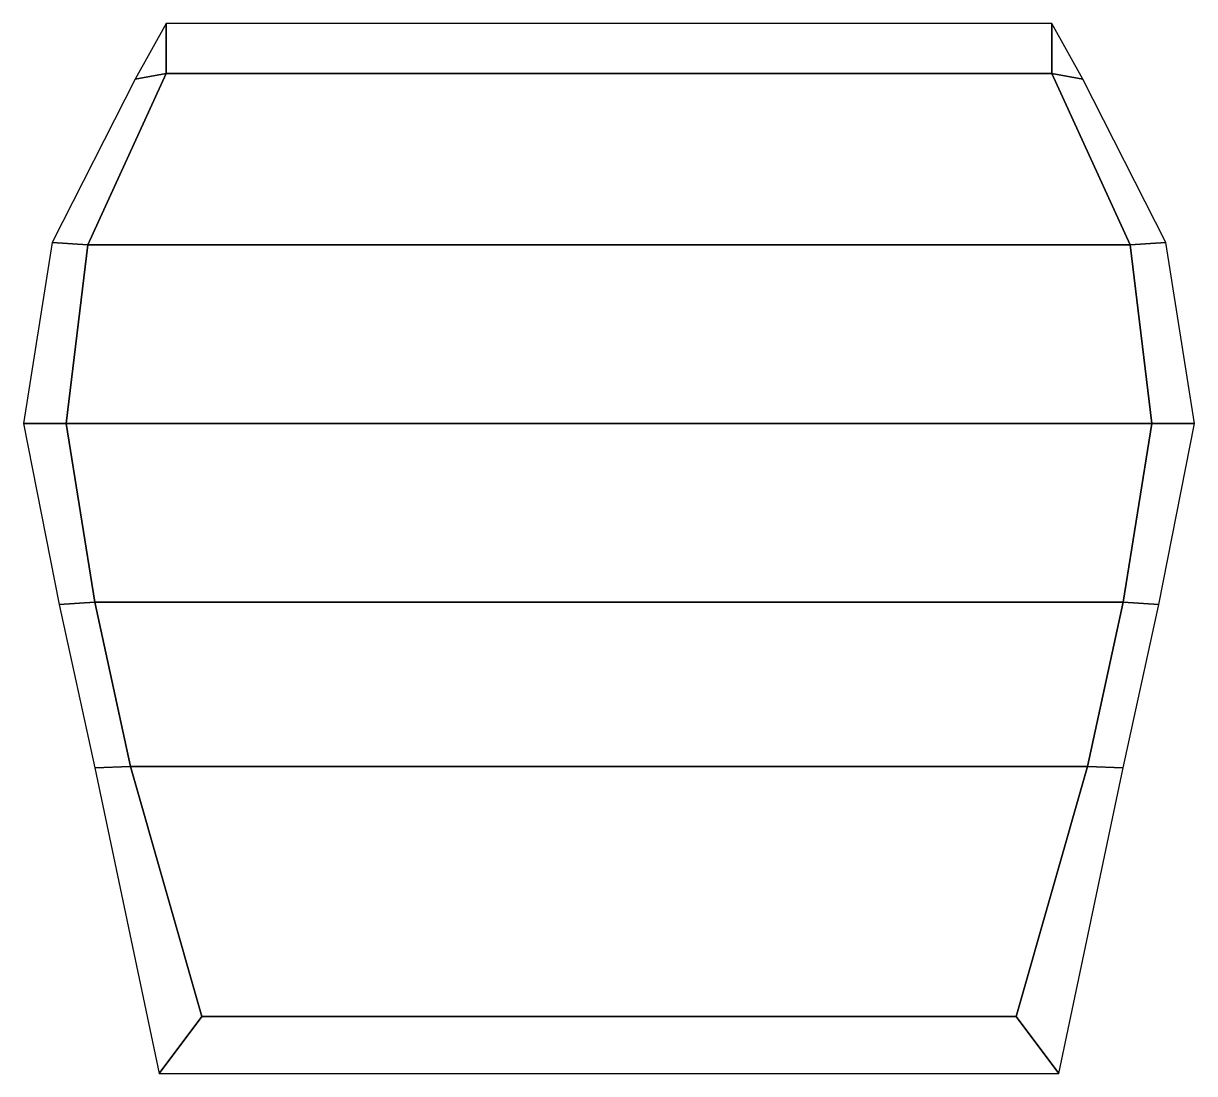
# Model space of a CAD drawing. Extents: x -0.82 to 0.82, y -0.91 to 0.56.
import ezdxf

# ---------------------------------------------------------------- set-up
doc = ezdxf.new("R2010")
doc.units = 0
doc.layers.add('TENT', color=3, linetype='CONTINUOUS')

msp = doc.modelspace()

# ---------------------------------------------------------------- linework, layer by layer
at = {"layer": 'TENT'}
for points in [[(-0.6634, 0.482, 0.76), (-0.62, 0.49, 0.79), (-0.62, 0.49, 0.79), (-0.62, 0.56, 0.76)], [(-0.62, 0.56, 0.76), (-0.62, 0.49, 0.79), (0.62, 0.49, 0.79), (0.62, 0.56, 0.76)], [(0.62, 0.56, 0.76), (0.62, 0.49, 0.79), (0.62, 0.49, 0.79), (0.6634, 0.482, 0.76)], [(-0.6634, 0.482, 0.76), (-0.7799, 0.2534, 0.76), (-0.73, 0.25, 0.79), (-0.62, 0.49, 0.79)], [(-0.62, 0.49, 0.79), (-0.73, 0.25, 0.79), (0.73, 0.25, 0.79), (0.62, 0.49, 0.79)], [(0.62, 0.49, 0.79), (0.73, 0.25, 0.79), (0.7799, 0.2534, 0.76), (0.6634, 0.482, 0.76)], [(-0.7799, 0.2534, 0.76), (-0.82, 0, 0.76), (-0.76, 0, 0.79), (-0.73, 0.25, 0.79)], [(-0.73, 0.25, 0.79), (-0.76, 0, 0.79), (0.76, 0, 0.79), (0.73, 0.25, 0.79)], [(0.73, 0.25, 0.79), (0.76, 0, 0.79), (0.82, 0, 0.76), (0.7799, 0.2534, 0.76)], [(-0.82, 0, 0.76), (-0.77, -0.2534, 0.76), (-0.72, -0.25, 0.79), (-0.76, 0, 0.79)], [(-0.76, 0, 0.79), (-0.72, -0.25, 0.79), (0.72, -0.25, 0.79), (0.76, 0, 0.79)], [(0.76, 0, 0.79), (0.72, -0.25, 0.79), (0.77, -0.2534, 0.76), (0.82, 0, 0.76)], [(-0.77, -0.2534, 0.76), (-0.72, -0.482, 0.76), (-0.67, -0.48, 0.79), (-0.72, -0.25, 0.79)], [(-0.72, -0.25, 0.79), (-0.67, -0.48, 0.79), (0.67, -0.48, 0.79), (0.72, -0.25, 0.79)], [(0.72, -0.25, 0.79), (0.67, -0.48, 0.79), (0.72, -0.482, 0.76), (0.77, -0.2534, 0.76)], [(-0.72, -0.482, 0.76), (-0.63, -0.91, 0.76), (-0.57, -0.83, 0.79), (-0.67, -0.48, 0.79)], [(-0.67, -0.48, 0.79), (-0.57, -0.83, 0.79), (0.57, -0.83, 0.79), (0.67, -0.48, 0.79)], [(0.67, -0.48, 0.79), (0.57, -0.83, 0.79), (0.63, -0.91, 0.76), (0.72, -0.482, 0.76)], [(-0.57, -0.83, 0.79), (-0.63, -0.91, 0.76), (0.63, -0.91, 0.76), (0.57, -0.83, 0.79)]]:
    msp.add_3dface(points, dxfattribs=at)

doc.saveas('drawing.dxf')
